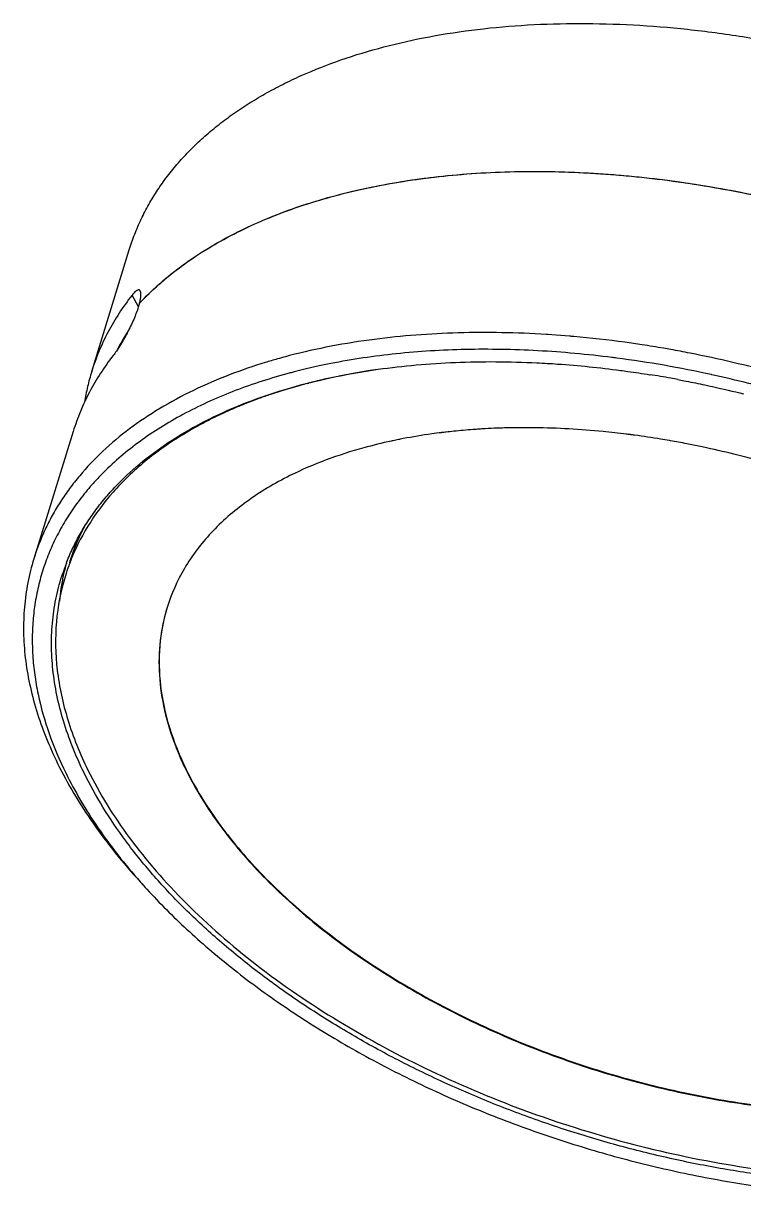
# Model space of a CAD drawing. Header units: millimetres. Extents: x -61 to 249, y -179 to 12.
# Drawn here: x -60.57 to -30.43, y -179.09 to -130.03 of the extents above; entities that cross this region are included whole.
import ezdxf

# ---------------------------------------------------------------- set-up
doc = ezdxf.new("R2010")
doc.units = ezdxf.units.MM
doc.header["$LTSCALE"] = 1.21
doc.header["$MEASUREMENT"] = 0
doc.layers.get('0').update_dxf_attribs({"linetype": 'CONTINUOUS'})
doc.layers.add('草图', color=7, linetype='CONTINUOUS')

msp = doc.modelspace()

# ---------------------------------------------------------------- linework, layer by layer
at = {"color": 7, "linetype": 'Continuous'}
for p, q in [((-57.712, -144.587), (-56.139, -139.495)), ((-55.758, -141.88), (-56.025, -141.395)), ((-55.712, -141.733), (-55.761, -141.89)), ((-55.712, -141.733), (-55.709, -141.73)), ((-55.712, -141.733), (-55.709, -141.73)), ((-38.632, -143.041), (-38.691, -143.038)), ((-38.631, -143.043), (-38.69, -143.039)), ((-37.723, -143.109), (-38.632, -143.041)), ((-37.715, -143.11), (-37.723, -143.109)), ((-37.714, -143.111), (-37.723, -143.11)), ((-48.743, -144.481), (-49.237, -144.604)), ((-48.187, -144.355), (-48.743, -144.481)), ((-47.699, -144.254), (-48.187, -144.355)), ((-34.352, -144.72), (-34.348, -144.721)), ((-34.351, -144.722), (-34.347, -144.723)), ((-31.767, -144.72), (-31.772, -144.719)), ((-31.767, -144.721), (-31.772, -144.72)), ((-49.087, -145.195), (-49.621, -145.351)), ((-48.638, -145.074), (-48.689, -145.087)), ((-48.627, -145.085), (-48.679, -145.098)), ((-48.142, -144.951), (-48.196, -144.964)), ((-48.127, -144.967), (-48.181, -144.98)), ((-49.621, -145.351), (-50.105, -145.505)), ((-50.792, -145.745), (-51.304, -145.941)), ((-58.487, -147.094), (-60.133, -152.42)), ((-41.249, -146.982), (-41.275, -146.984)), ((-41.245, -146.989), (-41.271, -146.99)), ((-35.254, -147.216), (-35.266, -147.215)), ((-35.253, -147.224), (-35.264, -147.222)), ((-35.164, -147.228), (-35.177, -147.226)), ((-35.162, -147.237), (-35.175, -147.235)), ((-33.494, -147.483), (-33.54, -147.475)), ((-33.494, -147.483), (-33.54, -147.476)), ((-57.122, -148.715), (-57.127, -148.719)), ((-57.12, -148.716), (-57.124, -148.72)), ((-55.401, -166.238), (-55.681, -165.932))]:
    msp.add_line(p, q, dxfattribs=at)
for centre, radius, start, end in [((-47.151, -149.764), 11.739, 136.3195, 136.8071), ((-41.479, -187.376), 44.427, 84.9167, 85.1399), ((-42.049, -191.638), 48.728, 78.9059, 79.8745), ((-43.083, -168.358), 25.246, 104.951, 105.7597), ((-42.969, -168.783), 25.686, 104.5641, 104.9513), ((-41.654, -189.265), 45.624, 82.5567, 82.8077), ((-42.9, -169.072), 25.276, 104.5194, 104.9124), ((-41.614, -189.983), 45.842, 79.7758, 80.8793), ((-42.688, -168.107), 23.789, 105.3518, 105.6052), ((-42.59, -168.462), 24.158, 104.6228, 105.3506), ((-42.465, -168.944), 24.656, 104.1629, 104.4999), ((-42.366, -169.335), 25.059, 103.4527, 104.1619), ((-42.216, -169.969), 25.711, 102.6174, 103.326), ((-42.1, -170.487), 26.241, 101.985, 102.6176), ((-41.697, -190.453), 46.319, 79.4078, 79.7778), ((-39.892, -172.92), 25.971, 96.6029, 97.0355), ((-39.841, -173.362), 26.416, 95.9087, 96.6022), ((-39.655, -175.557), 28.619, 93.2451, 93.6834), ((-39.62, -176.198), 29.261, 92.1894, 93.1908), ((-39.595, -176.842), 29.905, 91.625, 92.191), ((-40.519, -169.133), 22.131, 101.9693, 102.1573), ((-40.46, -169.412), 22.416, 101.3356, 101.9683), ((-40.403, -169.692), 22.702, 101.1617, 101.3366), ((-40.37, -169.864), 22.878, 100.8449, 101.1615), ((-39.888, -183.686), 36.762, 82.7766, 82.8981), ((-39.9, -183.778), 36.856, 82.6374, 82.7586), ((-39.918, -183.916), 36.995, 82.3546, 82.6165), ((-40.144, -185.377), 38.473, 79.5351, 80.0465), ((-40.191, -185.634), 38.735, 79.0039, 79.5351), ((-40.232, -185.846), 38.95, 78.5928, 79.004), ((-40.267, -186.018), 39.126, 78.152, 78.5928), ((-40.298, -186.166), 39.277, 77.7807, 78.1521), ((-49.288, -156.764), 11.232, 138.1329, 138.5193), ((-50.299, -155.889), 9.089, 158.4518, 161.6074), ((-50.011, -155.032), 9.092, 164.5086, 167.8672), ((-50.195, -155.803), 9.022, 159.9603, 162.8283), ((-50.179, -155.809), 9.04, 159.2028, 159.9604), ((-36.213, -148.701), 25.995, 221.5073, 222.4243)]:
    msp.add_arc(centre, radius, start, end, dxfattribs=at)
for points, knots in [([(-56.139, -139.495), (-56.071, -139.277), (-55.92, -138.843), (-55.646, -138.209), (-55.325, -137.592), (-54.959, -136.993), (-54.546, -136.413), (-54.089, -135.853), (-53.589, -135.315), (-53.045, -134.798), (-52.459, -134.303), (-51.832, -133.833), (-51.166, -133.387), (-50.46, -132.966), (-49.717, -132.571), (-48.665, -132.074), (-47.261, -131.523), (-45.469, -130.982), (-43.56, -130.559), (-41.55, -130.254), (-39.45, -130.071), (-37.275, -130.01), (-35.041, -130.073), (-32.761, -130.257), (-30.452, -130.563), (-28.129, -130.987), (-25.809, -131.528), (-23.506, -132.182), (-21.236, -132.943), (-19.016, -133.807), (-16.86, -134.769), (-14.782, -135.82), (-12.798, -136.955), (-10.919, -138.166), (-9.16, -139.444), (-7.532, -140.781), (-6.046, -142.167), (-4.712, -143.594), (-3.539, -145.052), (-2.536, -146.531), (-1.971, -147.549), (-1.721, -148.058)], [0, 0, 0, 0, 0.010712, 0.021462, 0.032286, 0.04322, 0.054297, 0.065549, 0.077005, 0.08869, 0.100629, 0.11284, 0.125341, 0.138144, 0.151262, 0.164702, 0.19256, 0.221738, 0.252213, 0.283933, 0.316817, 0.350766, 0.385658, 0.421359, 0.457721, 0.494587, 0.531792, 0.569167, 0.606541, 0.643742, 0.680601, 0.716954, 0.752643, 0.787522, 0.821454, 0.854321, 0.886021, 0.916476, 0.945633, 0.97347, 1, 1, 1, 1]), ([(-55.709, -141.73), (-55.452, -141.456), (-54.902, -140.924), (-53.993, -140.19), (-52.993, -139.511), (-51.905, -138.891), (-50.734, -138.33), (-49.483, -137.832), (-48.159, -137.397), (-46.765, -137.029), (-45.307, -136.727), (-43.792, -136.493), (-42.224, -136.328), (-40.61, -136.233), (-38.957, -136.208), (-37.269, -136.253), (-35.555, -136.368), (-33.821, -136.553), (-32.073, -136.806), (-30.319, -137.127), (-28.565, -137.515), (-26.817, -137.967), (-25.083, -138.483), (-23.37, -139.06), (-21.684, -139.697), (-20.031, -140.389), (-18.419, -141.136), (-16.853, -141.933), (-15.339, -142.779), (-13.884, -143.669), (-12.492, -144.6), (-11.17, -145.568), (-9.923, -146.571), (-9.133, -147.268), (-8.752, -147.622)], [0, 0, 0, 0, 0.022077, 0.044883, 0.068499, 0.092987, 0.118388, 0.144726, 0.17201, 0.200232, 0.229372, 0.259399, 0.290269, 0.321932, 0.354327, 0.387387, 0.42104, 0.455208, 0.489807, 0.524752, 0.559953, 0.595321, 0.630762, 0.666184, 0.701495, 0.736602, 0.771415, 0.805847, 0.839812, 0.873231, 0.906026, 0.938127, 0.969471, 1, 1, 1, 1]), ([(-55.64, -141.657), (-55.385, -141.389), (-54.839, -140.87), (-53.941, -140.152), (-52.955, -139.488), (-51.884, -138.88), (-50.733, -138.33), (-49.505, -137.84), (-48.206, -137.412), (-46.839, -137.047), (-45.411, -136.746), (-43.927, -136.511), (-42.392, -136.343), (-40.811, -136.242), (-39.192, -136.208), (-37.539, -136.242), (-35.86, -136.343), (-34.159, -136.512), (-32.445, -136.747), (-30.14, -137.15), (-27.267, -137.813), (-23.876, -138.85), (-21.122, -139.909), (-18.984, -140.866), (-17.429, -141.632), (-15.921, -142.445), (-14.468, -143.302), (-13.075, -144.2), (-11.746, -145.136), (-10.487, -146.106), (-9.687, -146.782), (-9.3, -147.125)], [0, 0, 0, 0, 0.022104, 0.04493, 0.068554, 0.093035, 0.118412, 0.144709, 0.171934, 0.200079, 0.229127, 0.259047, 0.289798, 0.321333, 0.353593, 0.386516, 0.420032, 0.454067, 0.488541, 0.523372, 0.593753, 0.664518, 0.734955, 0.769834, 0.80437, 0.838478, 0.872081, 0.905101, 0.93747, 0.969122, 1, 1, 1, 1]), ([(-55.673, -141.233), (-55.675, -141.227), (-55.682, -141.214), (-55.693, -141.198), (-55.707, -141.186), (-55.723, -141.178), (-55.741, -141.174), (-55.76, -141.175), (-55.781, -141.179), (-55.803, -141.188), (-55.827, -141.2), (-55.862, -141.223), (-55.909, -141.263), (-55.967, -141.323), (-56.005, -141.37), (-56.025, -141.395)], [0, 0, 0, 0, 0.046474, 0.088299, 0.12686, 0.164006, 0.20186, 0.242471, 0.287521, 0.338234, 0.395438, 0.459654, 0.610115, 0.79056, 1, 1, 1, 1]), ([(-55.709, -141.73), (-55.695, -141.676), (-55.677, -141.597), (-55.661, -141.495), (-55.654, -141.429), (-55.651, -141.369), (-55.653, -141.317), (-55.66, -141.272), (-55.668, -141.245), (-55.673, -141.233)], [0, 0, 0, 0, 0.332296, 0.478981, 0.611863, 0.730476, 0.834555, 0.924174, 1, 1, 1, 1]), ([(-56.025, -141.395), (-56.215, -141.638), (-56.572, -142.136), (-57.036, -142.923), (-57.421, -143.739), (-57.624, -144.302), (-57.712, -144.587)], [0, 0, 0, 0, 0.254946, 0.505693, 0.753574, 1, 1, 1, 1]), ([(-55.761, -141.89), (-55.787, -141.974), (-55.848, -142.15), (-55.956, -142.417), (-56.083, -142.696), (-56.224, -142.977), (-56.373, -143.248), (-56.523, -143.5), (-56.647, -143.691), (-56.741, -143.824), (-56.786, -143.884), (-56.807, -143.912)], [0, 0, 0, 0, 0.1159, 0.243424, 0.378926, 0.51799, 0.655375, 0.785278, 0.901883, 0.953555, 1, 1, 1, 1]), ([(-56.163, -142.85), (-56.208, -142.92), (-56.385, -143.201), (-56.548, -143.49), (-56.662, -143.711)], [0, 0, 0, 0, 0.251538, 1, 1, 1, 1]), ([(-45.872, -143.242), (-46.482, -143.321), (-47.675, -143.51), (-48.855, -143.774), (-49.428, -143.923)], [0, 0, 0, 0, 0.50916, 1, 1, 1, 1]), ([(-38.691, -143.038), (-39.31, -142.999), (-40.538, -142.949), (-42.36, -142.957), (-44.136, -143.049), (-45.3, -143.168), (-45.872, -143.242)], [0, 0, 0, 0, 0.258863, 0.512232, 0.759468, 1, 1, 1, 1]), ([(-34.68, -143.471), (-34.919, -143.434), (-35.871, -143.297), (-36.826, -143.188), (-37.542, -143.125)], [0, 0, 0, 0, 0.251947, 1, 1, 1, 1]), ([(-35.941, -144), (-36.973, -143.87), (-38.515, -143.729), (-40.561, -143.655), (-42.058, -143.657), (-43.524, -143.718), (-44.954, -143.835), (-46.344, -144.01), (-47.253, -144.166), (-47.699, -144.254)], [0, 0, 0, 0, 0.264061, 0.393156, 0.519954, 0.644229, 0.765779, 0.884421, 1, 1, 1, 1]), ([(-33.483, -143.669), (-33.582, -143.651), (-33.981, -143.581), (-34.38, -143.517), (-34.68, -143.471)], [0, 0, 0, 0, 0.250622, 1, 1, 1, 1]), ([(-56.807, -143.912), (-56.997, -144.154), (-57.352, -144.651), (-57.813, -145.435), (-58.196, -146.248), (-58.399, -146.81), (-58.487, -147.094)], [0, 0, 0, 0, 0.254915, 0.505657, 0.753551, 1, 1, 1, 1]), ([(-49.94, -144.061), (-50.11, -144.11), (-50.778, -144.306), (-51.436, -144.531), (-51.92, -144.716)], [0, 0, 0, 0, 0.25489, 1, 1, 1, 1]), ([(-45.726, -144.495), (-45.197, -144.42), (-44.12, -144.297), (-42.478, -144.192), (-40.791, -144.163), (-39.653, -144.194), (-39.079, -144.222)], [0, 0, 0, 0, 0.240475, 0.487663, 0.741037, 1, 1, 1, 1]), ([(-39.079, -144.222), (-38.79, -144.236), (-37.624, -144.306), (-36.46, -144.424), (-35.587, -144.54)], [0, 0, 0, 0, 0.246989, 1, 1, 1, 1]), ([(-31.772, -144.719), (-32.432, -144.575), (-33.751, -144.316), (-35.08, -144.112), (-35.743, -144.026)], [0, 0, 0, 0, 0.502648, 1, 1, 1, 1]), ([(-18.944, -148.678), (-20.003, -148.113), (-21.633, -147.324), (-23.868, -146.392), (-25.587, -145.749), (-27.333, -145.167), (-29.684, -144.477), (-31.474, -144.056), (-32.673, -143.821)], [0, 0, 0, 0, 0.246385, 0.371336, 0.497004, 0.62305, 0.749133, 1, 1, 1, 1]), ([(-51.92, -144.716), (-52.441, -144.915), (-53.444, -145.345), (-54.855, -146.103), (-56.128, -146.953), (-57.254, -147.892), (-58.072, -148.751), (-58.642, -149.475), (-59.025, -150.031), (-59.367, -150.604), (-59.667, -151.194), (-59.925, -151.799), (-60.069, -152.212), (-60.133, -152.42)], [0, 0, 0, 0, 0.143513, 0.280563, 0.411468, 0.536752, 0.657164, 0.715866, 0.773731, 0.830912, 0.887569, 0.943874, 1, 1, 1, 1]), ([(-57.712, -144.587), (-57.777, -144.796), (-57.892, -145.22), (-57.978, -145.65), (-58.013, -145.867)], [0, 0, 0, 0, 0.499203, 1, 1, 1, 1]), ([(-49.405, -144.648), (-49.8, -144.753), (-50.573, -144.979), (-51.696, -145.373), (-52.762, -145.815), (-53.768, -146.304), (-54.709, -146.839), (-55.585, -147.417), (-56.391, -148.038), (-56.887, -148.485), (-57.122, -148.715)], [0, 0, 0, 0, 0.139089, 0.274032, 0.40482, 0.531496, 0.65416, 0.772971, 0.888153, 1, 1, 1, 1]), ([(-49.617, -145.334), (-48.995, -145.148), (-47.707, -144.82), (-46.398, -144.59), (-45.726, -144.495)], [0, 0, 0, 0, 0.488976, 1, 1, 1, 1]), ([(-45.75, -144.498), (-45.888, -144.518), (-46.431, -144.601), (-46.972, -144.699), (-47.374, -144.782)], [0, 0, 0, 0, 0.253191, 1, 1, 1, 1]), ([(-35.587, -144.54), (-35.484, -144.553), (-35.072, -144.609), (-34.66, -144.671), (-34.352, -144.72)], [0, 0, 0, 0, 0.249219, 1, 1, 1, 1]), ([(-29.695, -145.221), (-29.867, -145.175), (-30.555, -144.997), (-31.247, -144.834), (-31.767, -144.72)], [0, 0, 0, 0, 0.250496, 1, 1, 1, 1]), ([(-33.183, -144.923), (-33.098, -144.939), (-32.756, -145.004), (-32.415, -145.073), (-32.159, -145.127)], [0, 0, 0, 0, 0.249562, 1, 1, 1, 1]), ([(-32.159, -145.127), (-32.015, -145.157), (-31.438, -145.281), (-30.864, -145.416), (-30.435, -145.523)], [0, 0, 0, 0, 0.249463, 1, 1, 1, 1]), ([(-58.753, -152.551), (-58.672, -152.346), (-58.495, -151.942), (-58.186, -151.353), (-57.833, -150.782), (-57.436, -150.229), (-56.997, -149.695), (-56.348, -149.003), (-55.43, -148.191), (-54.183, -147.319), (-52.789, -146.543), (-51.257, -145.871), (-50.176, -145.502), (-49.617, -145.334)], [0, 0, 0, 0, 0.054715, 0.109818, 0.165492, 0.221908, 0.279225, 0.337591, 0.457924, 0.583835, 0.715938, 0.854608, 1, 1, 1, 1]), ([(-50.105, -145.505), (-50.163, -145.524), (-50.393, -145.601), (-50.622, -145.682), (-50.792, -145.745)], [0, 0, 0, 0, 0.251831, 1, 1, 1, 1]), ([(-51.304, -145.941), (-51.534, -146.033), (-52.416, -146.406), (-53.27, -146.847), (-53.877, -147.216)], [0, 0, 0, 0, 0.258207, 1, 1, 1, 1]), ([(-43.073, -147.145), (-43.209, -147.161), (-43.745, -147.232), (-44.278, -147.319), (-44.674, -147.395)], [0, 0, 0, 0, 0.253609, 1, 1, 1, 1]), ([(-41.494, -146.997), (-41.583, -147.003), (-41.94, -147.027), (-42.295, -147.059), (-42.561, -147.086)], [0, 0, 0, 0, 0.252008, 1, 1, 1, 1]), ([(-39.172, -146.939), (-39.278, -146.937), (-39.702, -146.934), (-40.126, -146.94), (-40.443, -146.949)], [0, 0, 0, 0, 0.251901, 1, 1, 1, 1]), ([(-35.343, -147.205), (-35.666, -147.165), (-36.938, -147.024), (-38.217, -146.951), (-39.172, -146.939)], [0, 0, 0, 0, 0.254193, 1, 1, 1, 1]), ([(-53.877, -147.216), (-54.437, -147.557), (-55.484, -148.29), (-56.838, -149.581), (-57.909, -151.015), (-58.426, -152.064), (-58.629, -152.599)], [0, 0, 0, 0, 0.269052, 0.522915, 0.765047, 1, 1, 1, 1]), ([(-45.18, -147.498), (-45.564, -147.581), (-47.016, -147.935), (-48.432, -148.451), (-49.417, -148.942)], [0, 0, 0, 0, 0.263499, 1, 1, 1, 1]), ([(-33.54, -147.475), (-33.662, -147.454), (-34.146, -147.372), (-34.631, -147.299), (-34.996, -147.25)], [0, 0, 0, 0, 0.251024, 1, 1, 1, 1]), ([(-28.507, -148.698), (-28.794, -148.608), (-29.942, -148.263), (-31.106, -147.969), (-31.985, -147.779)], [0, 0, 0, 0, 0.250613, 1, 1, 1, 1]), ([(-57.127, -148.719), (-57.172, -148.763), (-57.352, -148.942), (-57.526, -149.127), (-57.652, -149.268)], [0, 0, 0, 0, 0.251945, 1, 1, 1, 1]), ([(-49.417, -148.942), (-50.051, -149.259), (-51.231, -149.959), (-52.738, -151.265), (-53.878, -152.765), (-54.378, -153.886), (-54.554, -154.456)], [0, 0, 0, 0, 0.274683, 0.52936, 0.768824, 1, 1, 1, 1]), ([(-57.703, -149.324), (-57.88, -149.525), (-58.217, -149.935), (-58.671, -150.581), (-59.069, -151.251), (-59.408, -151.943), (-59.688, -152.656), (-59.908, -153.389), (-60.069, -154.138), (-60.169, -154.904), (-60.209, -155.683), (-60.187, -156.475), (-60.106, -157.278), (-59.914, -158.372), (-59.518, -159.761), (-59.061, -160.837), (-58.797, -161.374)], [0, 0, 0, 0, 0.062226, 0.123362, 0.183632, 0.243275, 0.302547, 0.36171, 0.421027, 0.480761, 0.541164, 0.602474, 0.664911, 0.728674, 0.860786, 1, 1, 1, 1]), ([(-58.02, -151.07), (-58.084, -151.192), (-58.326, -151.684), (-58.525, -152.198), (-58.646, -152.591)], [0, 0, 0, 0, 0.251332, 1, 1, 1, 1]), ([(-60.133, -152.42), (-60.234, -152.748), (-60.402, -153.417), (-60.545, -154.447), (-60.58, -155.503), (-60.506, -156.579), (-60.324, -157.671), (-60.036, -158.775), (-59.642, -159.887), (-59.316, -160.618), (-59.137, -160.983)], [0, 0, 0, 0, 0.116432, 0.23377, 0.352885, 0.474584, 0.599585, 0.728504, 0.861845, 1, 1, 1, 1]), ([(-58.032, -161.374), (-58.207, -161.018), (-58.525, -160.304), (-58.907, -159.217), (-59.182, -158.138), (-59.351, -157.071), (-59.411, -156.021), (-59.363, -154.992), (-59.206, -153.989), (-59.029, -153.339), (-58.924, -153.021)], [0, 0, 0, 0, 0.138327, 0.271722, 0.400601, 0.525503, 0.647083, 0.766109, 0.88344, 1, 1, 1, 1]), ([(-58.815, -153.139), (-59.008, -153.761), (-59.26, -155.072), (-59.216, -157.116), (-58.757, -159.214), (-58.204, -160.578), (-57.87, -161.258)], [0, 0, 0, 0, 0.233696, 0.474472, 0.728412, 1, 1, 1, 1]), ([(-58.9, -153.122), (-58.938, -153.298), (-59.003, -153.654), (-59.048, -154.013), (-59.065, -154.194)], [0, 0, 0, 0, 0.498556, 1, 1, 1, 1]), ([(-54.554, -154.456), (-54.693, -154.904), (-54.888, -155.84), (-54.921, -157.297), (-54.696, -158.796), (-54.387, -159.781), (-54.196, -160.273)], [0, 0, 0, 0, 0.237369, 0.480116, 0.733046, 1, 1, 1, 1]), ([(-54.554, -154.456), (-54.713, -154.976), (-54.921, -156.071), (-54.88, -157.777), (-54.496, -159.528), (-54.034, -160.667), (-53.755, -161.235)], [0, 0, 0, 0, 0.233681, 0.47449, 0.728448, 1, 1, 1, 1]), ([(-54.196, -160.273), (-54.164, -160.355), (-54.03, -160.688), (-53.882, -161.015), (-53.762, -161.258)], [0, 0, 0, 0, 0.246341, 1, 1, 1, 1]), ([(-59.137, -160.983), (-58.927, -161.409), (-58.463, -162.261), (-57.656, -163.508), (-56.727, -164.742), (-56.042, -165.537), (-55.681, -165.932)], [0, 0, 0, 0, 0.235294, 0.48033, 0.735251, 1, 1, 1, 1]), ([(-58.797, -161.374), (-58.605, -161.765), (-58.182, -162.548), (-57.451, -163.694), (-56.616, -164.83), (-56.002, -165.564), (-55.68, -165.929)], [0, 0, 0, 0, 0.236188, 0.481517, 0.736128, 1, 1, 1, 1]), ([(-6.056, -169.358), (-6.116, -169.569), (-6.252, -169.987), (-6.502, -170.6), (-6.797, -171.196), (-7.136, -171.775), (-7.519, -172.336), (-7.946, -172.878), (-8.415, -173.4), (-9.103, -174.075), (-10.07, -174.864), (-11.372, -175.706), (-12.818, -176.449), (-14.4, -177.087), (-16.105, -177.617), (-17.923, -178.035), (-19.842, -178.338), (-21.847, -178.524), (-23.925, -178.593), (-26.063, -178.543), (-28.245, -178.376), (-30.456, -178.092), (-32.682, -177.693), (-34.907, -177.182), (-37.116, -176.562), (-39.293, -175.838), (-41.424, -175.015), (-43.495, -174.098), (-45.489, -173.093), (-47.395, -172.008), (-49.2, -170.85), (-50.889, -169.627), (-52.453, -168.347), (-53.881, -167.019), (-55.162, -165.652), (-56.288, -164.255), (-57.251, -162.838), (-57.792, -161.862), (-58.032, -161.374)], [0, 0, 0, 0, 0.010724, 0.021475, 0.03229, 0.043206, 0.054257, 0.065475, 0.076891, 0.088532, 0.11257, 0.137756, 0.164194, 0.191944, 0.221022, 0.251409, 0.283056, 0.315883, 0.34979, 0.384658, 0.420352, 0.456722, 0.493612, 0.530854, 0.568279, 0.605712, 0.642981, 0.679915, 0.716347, 0.752117, 0.787077, 0.82109, 0.854034, 0.885806, 0.916326, 0.945541, 0.973428, 1, 1, 1, 1]), ([(-57.87, -161.258), (-57.385, -162.246), (-56.154, -164.216), (-53.76, -166.943), (-50.801, -169.513), (-47.354, -171.86), (-43.51, -173.922), (-39.372, -175.645), (-35.052, -176.981), (-30.664, -177.897), (-26.326, -178.366), (-22.154, -178.377), (-18.258, -177.929), (-14.739, -177.03), (-11.689, -175.702), (-9.559, -174.222), (-8.202, -172.855), (-7.372, -171.77), (-6.715, -170.611), (-6.395, -169.793), (-6.267, -169.377)], [0, 0, 0, 0, 0.054343, 0.113948, 0.17852, 0.247343, 0.319403, 0.393483, 0.468254, 0.542346, 0.614426, 0.68328, 0.747888, 0.807534, 0.861919, 0.91131, 0.934453, 0.956783, 0.97854, 1, 1, 1, 1]), ([(-53.762, -161.258), (-53.388, -162.021), (-52.453, -163.542), (-50.655, -165.666), (-48.442, -167.687), (-45.865, -169.557), (-42.982, -171.236), (-39.859, -172.686), (-36.569, -173.874), (-33.185, -174.771), (-29.787, -175.358), (-26.453, -175.621), (-23.257, -175.554), (-20.273, -175.157), (-17.567, -174.44), (-15.199, -173.414), (-13.225, -172.099), (-12.17, -171.006), (-11.739, -170.427)], [0, 0, 0, 0, 0.052834, 0.110418, 0.172553, 0.238698, 0.308064, 0.379684, 0.452478, 0.525313, 0.597052, 0.666609, 0.733009, 0.795447, 0.853362, 0.906527, 0.955154, 1, 1, 1, 1]), ([(-53.755, -161.235), (-53.381, -161.997), (-52.447, -163.518), (-50.65, -165.64), (-48.439, -167.659), (-45.864, -169.529), (-42.983, -171.208), (-39.863, -172.658), (-36.575, -173.846), (-33.194, -174.744), (-29.798, -175.332), (-26.464, -175.597), (-23.269, -175.531), (-20.285, -175.138), (-17.579, -174.423), (-15.21, -173.4), (-13.233, -172.088), (-12.176, -170.997), (-11.744, -170.419)], [0, 0, 0, 0, 0.052823, 0.110393, 0.17251, 0.238637, 0.307983, 0.379584, 0.452364, 0.525188, 0.596922, 0.666482, 0.732892, 0.795347, 0.853286, 0.906479, 0.955133, 1, 1, 1, 1]), ([(-55.401, -166.238), (-54.871, -166.818), (-53.733, -167.958), (-51.857, -169.561), (-49.791, -171.083), (-47.556, -172.509), (-45.172, -173.825), (-42.663, -175.018), (-40.055, -176.077), (-37.372, -176.99), (-34.642, -177.749), (-31.892, -178.347), (-29.147, -178.777), (-26.437, -179.035), (-23.786, -179.119), (-21.222, -179.028), (-18.769, -178.763), (-17.186, -178.464), (-16.421, -178.284)], [0, 0, 0, 0, 0.055574, 0.113745, 0.174268, 0.236837, 0.3011, 0.366663, 0.433109, 0.5, 0.566891, 0.633337, 0.6989, 0.763163, 0.825732, 0.886255, 0.944426, 1, 1, 1, 1])]:
    msp.add_open_spline(points, degree=3, knots=knots, dxfattribs=at)
at = {"layer": '草图', "color": 4, "linetype": 'Continuous'}
for p, q in [((-58.623, -152.519), (-58.646, -152.591)), ((-58.609, -152.475), (-58.623, -152.519))]:
    msp.add_line(p, q, dxfattribs=at)
msp.add_open_spline([(-58.064, -151.157), (-58.077, -151.182), (-58.095, -151.219), (-58.12, -151.269), (-58.135, -151.3), (-58.147, -151.325), (-58.155, -151.34), (-58.16, -151.351), (-58.163, -151.357), (-58.166, -151.363), (-58.17, -151.371), (-58.178, -151.39), (-58.192, -151.418), (-58.209, -151.456), (-58.226, -151.494), (-58.239, -151.522), (-58.248, -151.541), (-58.252, -151.548), (-58.255, -151.555), (-58.258, -151.561), (-58.262, -151.572), (-58.269, -151.588), (-58.277, -151.607), (-58.286, -151.626), (-58.294, -151.645), (-58.302, -151.664), (-58.31, -151.683), (-58.317, -151.699), (-58.323, -151.711), (-58.327, -151.721), (-58.331, -151.73), (-58.334, -151.738), (-58.337, -151.745), (-58.339, -151.748), (-58.34, -151.752), (-58.341, -151.754), (-58.342, -151.756), (-58.343, -151.757), (-58.343, -151.758), (-58.343, -151.759), (-58.344, -151.76), (-58.344, -151.761), (-58.345, -151.762), (-58.346, -151.765), (-58.347, -151.768), (-58.349, -151.772), (-58.351, -151.777), (-58.354, -151.785), (-58.358, -151.795), (-58.363, -151.807), (-58.367, -151.819), (-58.374, -151.835), (-58.382, -151.855), (-58.392, -151.879), (-58.401, -151.903), (-58.411, -151.926), (-58.419, -151.946), (-58.425, -151.962), (-58.43, -151.974), (-58.434, -151.984), (-58.437, -151.992), (-58.44, -151.998), (-58.442, -152.003), (-58.443, -152.007), (-58.444, -152.01), (-58.445, -152.012), (-58.446, -152.013), (-58.446, -152.014), (-58.446, -152.015), (-58.447, -152.016), (-58.448, -152.018), (-58.449, -152.022), (-58.45, -152.026), (-58.453, -152.032), (-58.456, -152.04), (-58.459, -152.05), (-58.463, -152.059), (-58.466, -152.069), (-58.471, -152.082), (-58.477, -152.098), (-58.484, -152.117), (-58.492, -152.137), (-58.499, -152.156), (-58.505, -152.172), (-58.51, -152.185), (-58.513, -152.195), (-58.516, -152.203), (-58.518, -152.209), (-58.52, -152.213), (-58.521, -152.217), (-58.522, -152.219), (-58.522, -152.22), (-58.523, -152.221), (-58.523, -152.222), (-58.524, -152.223), (-58.524, -152.225), (-58.525, -152.228), (-58.526, -152.232), (-58.528, -152.237), (-58.53, -152.242), (-58.533, -152.25), (-58.538, -152.264), (-58.544, -152.284), (-58.552, -152.308), (-58.56, -152.332), (-58.569, -152.356), (-58.579, -152.387), (-58.593, -152.427), (-58.604, -152.459), (-58.609, -152.475)], degree=3, knots=[0, 0, 0, 0, 0.0625, 0.09375, 0.125, 0.140625, 0.15625, 0.164062, 0.167969, 0.171875, 0.179688, 0.1875, 0.21875, 0.25, 0.28125, 0.3125, 0.320312, 0.328125, 0.332031, 0.335938, 0.34375, 0.359375, 0.375, 0.390625, 0.40625, 0.421875, 0.4375, 0.453125, 0.460938, 0.46875, 0.476562, 0.484375, 0.488281, 0.492188, 0.494141, 0.496094, 0.498047, 0.499023, 0.499512, 0.5, 0.500488, 0.500977, 0.501953, 0.503906, 0.505859, 0.507812, 0.511719, 0.515625, 0.523438, 0.53125, 0.539062, 0.546875, 0.5625, 0.578125, 0.59375, 0.609375, 0.625, 0.632812, 0.640625, 0.648438, 0.652344, 0.65625, 0.660156, 0.662109, 0.664062, 0.665039, 0.666016, 0.666504, 0.666992, 0.667969, 0.669922, 0.671875, 0.675781, 0.679688, 0.6875, 0.695312, 0.703125, 0.710938, 0.71875, 0.734375, 0.75, 0.765625, 0.78125, 0.796875, 0.804688, 0.8125, 0.820312, 0.824219, 0.828125, 0.830078, 0.832031, 0.833008, 0.833496, 0.833984, 0.834961, 0.835938, 0.837891, 0.839844, 0.84375, 0.847656, 0.851562, 0.859375, 0.875, 0.890625, 0.90625, 0.921875, 0.9375, 0.96875, 1, 1, 1, 1], dxfattribs=at)

doc.saveas('drawing.dxf')
